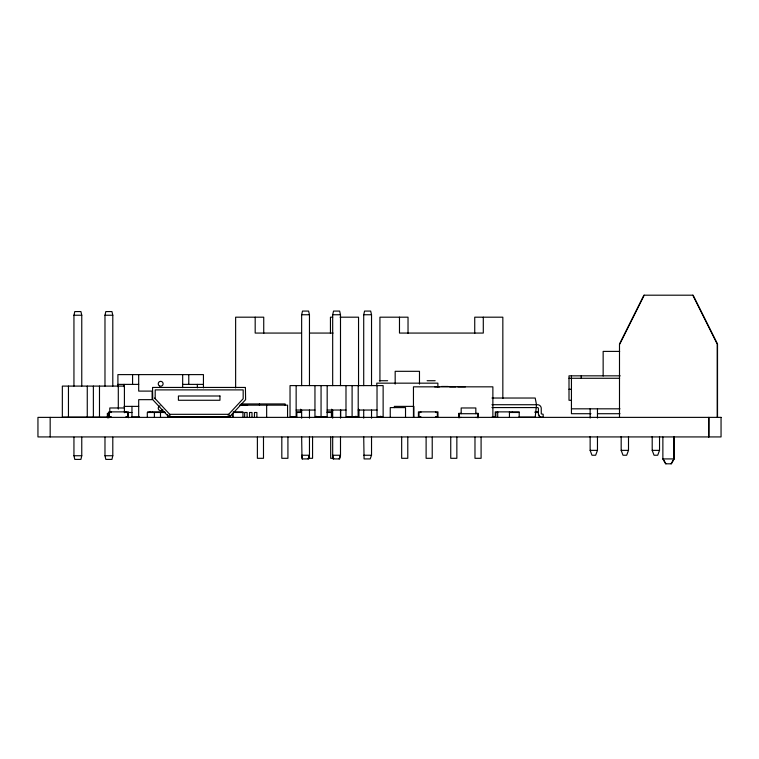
<?xml version="1.0" encoding="UTF-8"?>
<svg xmlns="http://www.w3.org/2000/svg" width="759" height="759" viewBox="0 0 759 759"><rect width="100%" height="100%" fill="white"/><g stroke="black" fill="none" stroke-linecap="round" stroke-linejoin="round"><path stroke-width="1.14" d="M73.946 386.094L73.946 315.232L74.799 311.569L80.909 311.569L81.763 315.232L81.763 386.094M104.979 386.094L104.979 315.232L105.833 311.569L111.943 311.569L112.797 315.232L112.797 386.094M81.763 437.193L81.763 455.742L80.909 459.404L74.799 459.404L73.946 455.742L73.946 437.193M112.797 437.193L112.797 455.742L111.943 459.404L105.833 459.404L104.979 455.742L104.979 437.193M301.646 385.61L301.646 314.748L302.499 311.076L308.609 311.076L309.463 314.748L309.463 385.61M332.679 385.61L332.679 314.748L333.533 311.076L339.643 311.076L340.497 314.748L340.497 385.61M363.713 385.61L363.713 314.748L364.567 311.076L370.677 311.076L371.531 314.748L371.531 385.61M308.116 458.92L309.463 455.248L309.463 436.7M339.15 458.92L340.497 455.248L340.497 436.7M371.531 436.7L371.531 455.248L370.183 458.92L364.073 458.92L363.713 436.7M597.466 436.52L597.466 450.362L595.635 455.248L591.973 455.248L590.141 450.362L590.141 436.52M628.499 436.52L628.499 450.362L626.668 455.248L623.006 455.248L621.175 450.362L621.175 436.52M659.533 436.52L659.533 450.362L657.702 455.248L654.04 455.248L652.199 450.362L652.199 436.52M168.64 416.767L169.703 414.319L228.668 414.319L229.73 416.767L245.612 399.661L245.404 387.441L152.55 387.441L152.758 399.661L168.64 416.767L229.73 416.767M619.78 344.064L644.211 295.194M671.117 463.806L673.869 458.92L673.869 436.994M674.144 436.994L674.144 458.92L671.392 463.806L665.624 463.806L662.873 458.92L662.873 436.994M227.937 415.097L243.174 398.703L243.174 389.889L155.197 389.889L155.197 398.703M301.646 314.748L309.463 314.748M332.679 314.748L340.497 314.748M363.713 314.748L371.531 314.748M73.946 315.232L81.763 315.232M104.979 315.232L112.797 315.232M332.698 317.186L330.45 317.186L330.45 333.343M340.079 317.186L358.542 317.186L358.542 385.97M301.219 333.068L255.185 333.068L255.185 317.186M309.482 333.068L333.097 333.068M619.686 351.398L603.149 351.398L603.149 376.028M620.207 375.838L569.003 375.838L569.003 400.268L571.442 400.268M569.003 378.276L619.6 378.276M379.358 380.724L387.631 380.724M427.127 380.724L435.163 380.724M117.911 384.386L138.688 384.386M182.672 384.386L203.44 384.386M441.501 386.464L448.189 386.464M569.003 389.272L571.442 389.272M491.993 398.029L535.209 398.029L536.49 404.708L535.209 417.127L518.871 417.127M241.153 403.94L285.118 403.94L285.118 405.154M240.423 404.794L247.595 405.154M491.946 404.708L537.951 404.737A3.823 3.823 0 0 1 541.243 408.029L541.271 413.902L543.159 414.262L543.159 417.127L541.746 417.127A3.378 3.378 0 0 1 538.406 413.304L538.406 408.532A0.958 0.958 0 0 0 537.448 407.574L491.946 407.574M239.711 405.154L287.557 405.154L287.557 417.374M124.021 406.378L138.688 406.378M124.457 407.972L109.789 407.972L109.789 412.27M571.442 408.826L619.989 408.826M296.143 410.04L314.957 410.04M327.176 410.04L345.99 410.04M358.21 410.04L377.024 410.04M147.663 411.881L164.769 411.881M233.193 411.881L242.965 411.881L242.965 417.374M301.19 411.881L296.845 411.881L296.845 417.374M327.082 411.881L331.427 411.881L331.427 417.374M535.029 411.881L538.283 411.881M125.852 412.488L131.962 412.488M165.215 412.488L147.303 412.488L147.303 417.374M234.275 412.488L242.965 412.488M296.845 412.488L301.19 412.488M327.082 412.488L331.427 412.488M497.705 412.488L495.874 412.488L495.874 416.767M509.441 412.488L519.213 412.488M535.029 412.488L538.283 412.488M108.973 413.342L107.351 413.342L107.351 417.744L108.973 417.744M461.178 413.342L458.73 413.342L458.73 417.744L461.178 417.374M475.836 413.342L478.284 413.342L478.284 417.744L475.836 417.374M590.976 413.712L571.442 413.712L571.442 375.838M597.466 413.712L619.989 413.712M131.962 416.89L139.295 416.89L139.295 417.374M107.712 417.127L62.342 417.127L62.342 386.094L124.41 386.094L124.41 412.735M492.031 417.127L495.532 417.127M590.141 450.362L597.466 450.362M621.175 450.362L628.499 450.362M652.199 450.362L659.533 450.362M301.646 455.248L309.463 455.248L308.609 458.92L302.006 458.92L301.646 436.7M363.713 455.248L371.531 455.248M73.946 455.742L81.763 455.742M104.979 455.742L112.797 455.742M308.486 458.303L312.566 458.303L312.566 437.118M333.742 458.303L330.687 458.303L330.687 437.118M662.873 458.92L674.144 458.92M154.551 398.001L170.433 415.097M663.148 458.92L665.899 463.806M692.806 295.194L717.236 344.064L717.236 417.374M333.533 458.92L332.679 455.248L332.679 436.7M301.854 456.168L302.499 458.92M717.521 417.374L717.521 344.064L693.081 295.194L643.936 295.194L619.496 344.064L619.496 417.374M597.466 408.826L597.466 418.057M590.141 408.826L590.141 418.057M581.214 375.838L581.214 378.276M539.374 415.173L539.374 417.374M519.213 417.374L519.213 411.881L495.266 411.881L495.266 417.374M512.372 411.881L512.372 412.488M509.441 411.881L509.441 417.374M502.837 398.513L502.837 317.186L474.736 317.186L474.736 333.343M497.705 411.881L497.705 417.374M492.876 417.374L492.876 386.834L413.456 386.834L413.456 417.374M483.293 317.186L483.293 333.068L399.481 333.068L399.481 317.186M481.092 437.118L481.092 458.303L474.982 458.303L474.982 437.118M477.914 417.374L477.914 413.712L459.1 413.712L459.1 417.374M475.836 413.712L475.836 407.972L461.178 407.972L461.178 413.712M465.438 386.834L457.848 386.834M456.852 437.118L456.852 458.303L450.742 458.303L450.742 437.118M455.836 386.834L449.67 386.834M439.755 386.834L434.651 386.834M437.962 417.374L437.962 411.881L418.418 411.881L418.418 417.374M437.896 386.834L437.877 383.162L376.787 383.162L376.787 385.525M435.514 411.881L435.514 412.488L437.355 412.488L437.355 416.767L435.514 416.767L435.514 417.374M432.222 437.118L432.222 458.303L426.112 458.303L426.112 437.118M420.856 411.881L420.856 412.488L419.025 412.488L419.025 416.767L420.856 416.767L420.856 417.374M419.48 384.111L419.48 371.312L395.173 371.312L395.173 384.111M413.892 417.374L413.892 406.378L394.348 406.378L394.348 407.602M408.029 333.343L408.029 317.186L379.927 317.186L379.927 381.227M407.782 437.118L407.782 458.303L401.672 458.303L401.672 437.118M405.524 417.374L405.524 407.602L390.249 407.602L390.249 417.374M381.151 416.767L381.151 417.374M380.724 416.15L380.724 417.374M377.024 385.61L377.024 416.644L383.134 416.644L383.134 385.61L290.033 385.61L290.033 416.644L296.143 416.644L296.143 385.61M371.531 410.04L371.531 418.162M363.713 410.04L363.713 418.162M358.912 409.604L358.912 417.374M358.476 409.234L358.476 417.374M358.21 385.61L358.21 416.644L345.99 416.644L345.99 385.61M355.924 416.15L355.924 417.374M352.1 385.61L352.1 416.644M340.649 409.775L340.649 417.374M340.497 410.04L340.497 418.162M332.679 410.04L332.679 418.162M331.683 409.205L331.683 417.374M327.176 385.61L327.176 416.644L314.957 416.644L314.957 385.61M321.645 416.767L321.645 417.374M321.066 385.61L321.057 417.374M316.171 416.226L316.171 417.374M309.463 410.04L309.463 418.162M301.646 410.04L301.646 418.162M300.649 409.205L300.649 412.279M287.927 437.118L287.927 458.303L281.817 458.303L281.817 437.118M266.656 405.154L266.656 417.374M263.734 333.343L263.734 317.186L235.632 317.186L235.632 387.906M263.487 437.118L263.487 458.303L257.386 458.303L257.386 437.118M259.464 403.94L259.464 405.154M256.884 417.374L256.884 412.488L254.445 412.488L254.445 417.374M251.997 417.374L251.997 412.488L249.55 412.488L249.55 417.374M247.111 417.374L247.111 412.488L244.664 412.488L244.664 417.374M233.193 412.981L233.193 417.374M232.444 413.465L232.444 417.374M230.005 415.42L230.005 417.374M224.398 416.767L224.398 417.374M214.617 416.767L214.617 417.374M203.44 387.849L203.44 374.614L117.911 374.614L117.911 386.692M198.004 416.767L198.004 417.374M197.331 384.386L197.331 387.858M188.773 374.614L188.773 384.386M188.232 416.767L188.232 417.374M182.672 374.614L182.672 387.612M176.259 416.767L176.259 417.374M173.204 416.767L173.204 417.374M167.578 414.442L167.578 417.374M163.432 411.881L163.432 412.488M162.331 411.881L162.331 412.488M160.491 412.488L160.491 417.374M154.39 412.488L154.39 417.374M152.55 411.881L152.55 412.488M150.111 411.881L150.111 412.488M138.688 374.614L138.688 391.103L152.123 391.103L152.123 399.661L138.688 399.661L138.688 416.89M132.578 374.614L132.578 384.386M131.962 406.378L131.962 417.374M128.366 417.744L128.366 411.881L108.812 411.881L108.812 417.374M127.996 413.712L127.996 417.374M127.749 412.488L127.749 416.767L125.918 416.767L125.918 417.374M125.918 411.881L125.918 412.488M124.021 384.386L124.021 386.701M118.3 386.094L118.3 409.082M111.26 411.881L111.26 412.488L109.429 412.488L109.429 416.767L111.26 416.767L111.26 417.374M107.712 413.712L107.712 417.374M99.486 386.094L99.486 417.127M93.376 386.094L93.376 417.127M87.266 386.094L87.266 417.127M68.452 386.094L68.452 417.127M50.17 417.374L50.17 436.928M162.796 409.433A2.448 2.448 0 0 1 158.735 409.699A2.448 2.448 0 0 1 160.045 405.856M340.497 455.248L339.643 458.92L333.04 458.92L332.679 455.248L340.497 455.248M219.958 395.999L178.412 395.999L178.412 400.268L219.958 400.268L219.958 395.999M721.05 417.374L37.95 417.374L37.95 436.928L721.05 436.928L721.05 417.374M708.83 436.928L708.83 417.374L708.773 436.928M159.456 385.895A2.448 2.448 0 0 0 163.119 383.779A2.448 2.448 0 0 0 159.456 381.663A2.448 2.448 0 0 0 159.456 385.895"/></g></svg>
